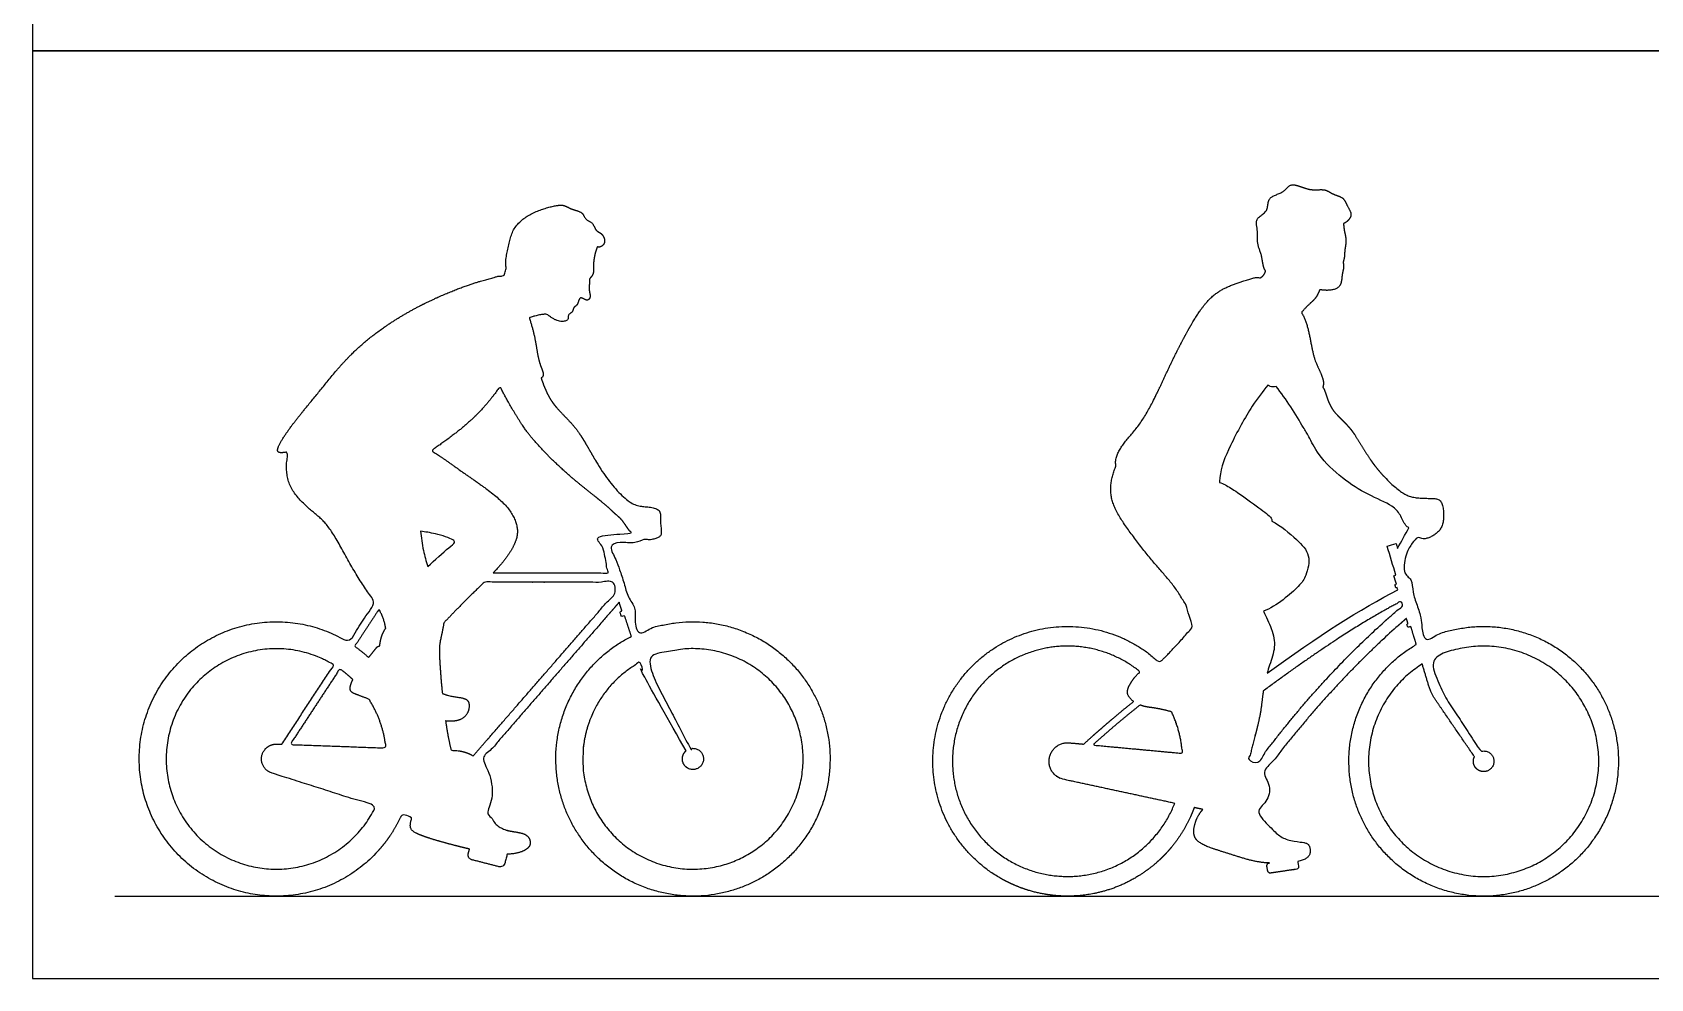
# Model space of a CAD drawing. Header units: millimetres. Extents: x 122.9 to 141.7, y 0.8 to 10.9.
# Drawn here: x 122.893 to 126.884, y 0.799 to 3.131 of the extents above; entities that cross this region are included whole.
import ezdxf

# ---------------------------------------------------------------- set-up
doc = ezdxf.new("R2010")
doc.units = ezdxf.units.MM
for name, color, linetype, true_color in [('AG-DIAGRAM', 7, 'Continuous', 0xfecc66), ('AG-OUTLINE', 7, 'Continuous', 0x8000ff), ('X-VPRT', 6, 'Continuous', 0xff00ff)]:
    doc.layers.add(name, color=color, linetype=linetype, true_color=true_color)

msp = doc.modelspace()

# ---------------------------------------------------------------- linework, layer by layer
at = {"layer": 'AG-DIAGRAM'}
msp.add_lwpolyline([(123.0966, 1.0024), (130.615, 1.0024)], dxfattribs=at)
at = {"layer": 'AG-OUTLINE'}
for points, weights, degree, knots in [([(126.3063, 1.6226), (126.1402, 1.5268), (126.0888, 1.3421), (126.1814, 1.1742), (126.274, 1.0064), (126.4577, 0.9514), (126.6273, 1.0407), (126.7969, 1.1301), (126.8554, 1.3126), (126.7694, 1.4839), (126.6834, 1.6552), (126.502, 1.7173), (126.3291, 1.6346), (126.3251, 1.6479), (126.3211, 1.6612), (126.317, 1.6744), (126.3195, 1.6752), (126.322, 1.676), (126.3245, 1.6767), (126.3237, 1.6793), (126.323, 1.6819), (126.3222, 1.6845), (126.3211, 1.6842), (126.3201, 1.6839), (126.319, 1.6836), (126.31, 1.7134), (126.301, 1.7431), (126.292, 1.7728), (126.2931, 1.7732), (126.2941, 1.7735), (126.2951, 1.7738), (126.2943, 1.7764), (126.2936, 1.779), (126.2928, 1.7816), (126.2916, 1.7813), (126.2904, 1.7809), (126.2892, 1.7805), (126.2871, 1.7874), (126.285, 1.7943), (126.2829, 1.8012), (126.2813, 1.8008), (126.2797, 1.8003), (126.2781, 1.7998), (126.2753, 1.8087), (126.2726, 1.8177), (126.2699, 1.8266), (126.273, 1.8301), (126.2766, 1.8357), (126.2809, 1.8435), (126.2882, 1.857), (126.2962, 1.8717), (126.3048, 1.8876), (126.3099, 1.8849), (126.3274, 1.8812), (126.3454, 1.8886), (126.3688, 1.9049), (126.3761, 1.939), (126.3701, 1.9811), (126.3433, 1.9831), (126.2985, 1.9824), (126.2607, 2.0004), (126.192, 2.0696), (126.1496, 2.1567), (126.0979, 2.1958), (126.085, 2.2342), (126.0792, 2.2522), (126.0759, 2.2569), (126.0768, 2.2604), (126.0789, 2.2683), (126.0703, 2.2949), (126.0489, 2.332), (126.042, 2.4056), (126.0258, 2.4362), (126.0231, 2.4407), (126.0286, 2.4471), (126.0398, 2.4599), (126.0571, 2.473), (126.0653, 2.4888), (126.0681, 2.4969), (126.0752, 2.4959), (126.0937, 2.4938), (126.1229, 2.5021), (126.1219, 2.5357), (126.1287, 2.5528), (126.1262, 2.5621), (126.1256, 2.5637), (126.1271, 2.5684), (126.1301, 2.58), (126.1288, 2.5933), (126.1353, 2.6186), (126.128, 2.6415), (126.1276, 2.6534), (126.1265, 2.6594), (126.1323, 2.6618), (126.1421, 2.6705), (126.1479, 2.6847), (126.1348, 2.7044), (126.1273, 2.7254), (126.1004, 2.7307), (126.08, 2.7474), (126.0445, 2.7378), (125.9962, 2.765), (125.9817, 2.7344), (125.9363, 2.7268), (125.9441, 2.6885), (125.9066, 2.6739), (125.9166, 2.6437), (125.9125, 2.6091), (125.9263, 2.5821), (125.9276, 2.5564), (125.9327, 2.5453), (125.9346, 2.5428), (125.9335, 2.5386), (125.9291, 2.5307), (125.9236, 2.5272), (125.9208, 2.5258), (125.9205, 2.5259), (125.9126, 2.5283), (125.8974, 2.5234), (125.8311, 2.5039), (125.7733, 2.4595), (125.6912, 2.2979), (125.6347, 2.1672), (125.5719, 2.1097), (125.5634, 2.0728), (125.5651, 2.0617), (125.5558, 2.0391), (125.5439, 1.9857), (125.5911, 1.909), (125.6634, 1.817), (125.7108, 1.7671), (125.7332, 1.7278), (125.7393, 1.7175), (125.7442, 1.7002), (125.7491, 1.683), (125.754, 1.6657), (125.7352, 1.6423), (125.6943, 1.5981), (125.6799, 1.5848), (125.6727, 1.5781), (125.5694, 1.6742), (125.4309, 1.6947), (125.305, 1.6356), (125.1636, 1.5691), (125.0918, 1.4303), (125.1191, 1.2765), (125.1465, 1.1227), (125.2618, 1.0173), (125.4175, 1.0037), (125.5731, 0.9901), (125.7049, 1.074), (125.7585, 1.2208), (125.7657, 1.2192), (125.7729, 1.2177), (125.78, 1.2161), (125.7791, 1.2151), (125.7781, 1.2139), (125.7692, 1.2035), (125.7634, 1.1917), (125.7557, 1.1627), (125.7569, 1.1513), (125.7694, 1.1346), (125.7829, 1.1269), (125.8246, 1.113), (125.849, 1.1053), (125.9029, 1.0886), (125.9255, 1.0845), (125.9447, 1.0842), (125.9443, 1.0842), (125.9438, 1.0841), (125.9433, 1.084), (125.9396, 1.0835), (125.9374, 1.0805), (125.9379, 1.0768), (125.9385, 1.0728), (125.9391, 1.0688), (125.9397, 1.0648), (125.9402, 1.0611), (125.9432, 1.0588), (125.9469, 1.0594), (125.9682, 1.0625), (125.9894, 1.0656), (126.0106, 1.0687), (126.0143, 1.0692), (126.0166, 1.0722), (126.016, 1.0759), (126.0154, 1.0801), (126.0148, 1.0843), (126.0142, 1.0885), (126.0231, 1.0901), (126.0299, 1.0924), (126.0411, 1.0996), (126.0445, 1.1055), (126.0446, 1.121), (126.0431, 1.1265), (126.0367, 1.133), (126.0293, 1.1351), (126.0059, 1.137), (125.9945, 1.1396), (125.9724, 1.1481), (125.962, 1.1554), (125.9423, 1.176), (125.9319, 1.189), (125.919, 1.2074), (125.917, 1.21), (125.9151, 1.2123), (125.9465, 1.236), (125.9534, 1.2748), (125.9321, 1.3079), (126.0443, 1.4563), (126.1609, 1.5827), (126.282, 1.687), (126.2833, 1.6825), (126.2847, 1.6781), (126.286, 1.6736), (126.285, 1.6733), (126.2839, 1.673), (126.2829, 1.6727), (126.2837, 1.67), (126.2845, 1.6674), (126.2853, 1.6648), (126.2878, 1.6656), (126.2903, 1.6663), (126.2928, 1.6671), (126.2973, 1.6523), (126.3018, 1.6374), (126.3063, 1.6226)], [1, 0.809292649046, 0.809292649046, 1, 0.809292649046, 0.809292649046, 1, 0.809292649046, 0.809292649046, 1, 0.809292649046, 0.809292649046, 1, 1, 1, 1, 1, 1, 1, 1, 1, 1, 1, 1, 1, 1, 1, 1, 1, 1, 1, 1, 1, 1, 1, 1, 1, 1, 1, 1, 1, 1, 1, 1, 1, 1, 1, 1, 1, 1, 1, 1, 1, 1, 1, 1, 1, 1, 1, 1, 1, 1, 1, 1, 1, 1, 1, 1, 1, 1, 1, 1, 1, 1, 1, 1, 1, 1, 1, 1, 1, 1, 1, 1, 1, 1, 1, 1, 1, 1, 1, 1, 1, 1, 1, 1, 1, 1, 1, 1, 1, 1, 1, 1, 1, 1, 1, 1, 1, 1, 1, 1, 1, 1, 1, 1, 1, 1, 1, 1, 1, 1, 1, 1, 1, 1, 1, 1, 1, 1, 1, 1, 1, 1, 1, 1, 1, 1, 1, 1, 0.89585055593, 0.908224008913, 1.03712035895, 0.894536631005, 0.894536631005, 1.03712035895, 0.894536631005, 0.894536631005, 1.03712035895, 0.894536631005, 0.894536631005, 1.03712035895, 1.03712035895, 1.03712035895, 1.03712035895, 1.03712035895, 1.03712035895, 1.03712035895, 1.03712035895, 1.03712035895, 1.03712035895, 1.03712035895, 1.03712035895, 1.03712035895, 1.03712035895, 1.03712035895, 1.03712035895, 1.03712035895, 1.03712035895, 1.03712035895, 1.03712035895, 0.83461001213, 0.83461001213, 1.03712035895, 1.03712035895, 1.03712035895, 1.03712035895, 0.83461001213, 0.83461001213, 1.03712035895, 1.03712035895, 1.03712035895, 1.03712035895, 0.834610012129, 0.834610012129, 1.03712035895, 1.03712035895, 1.03712035895, 1.03712035895, 1.03712035895, 1.03712035895, 1.03712035895, 1.03712035895, 1.03712035895, 1.03712035895, 1.03712035895, 1.03712035895, 1.03712035895, 1.03712035895, 1.03712035895, 1.03712035895, 1.03712035895, 1.03712035895, 1.03712035895, 1.03712035895, 1.03712035895, 0.85259015353, 0.85259015353, 1.03712035895, 1.03712035895, 1.03712035895, 1.03712035895, 1.03712035895, 1.03712035895, 1.03712035895, 1.03712035895, 1.03712035895, 1.03712035895, 1.03712035895, 1.03712035895, 1.03712035895, 1.03712035895, 1.03712035895, 1.03712035895, 1.03712035895, 1.03712035895, 1.03712035895], 3, [2.283626, 2.283626, 2.283626, 2.283626, 3.975187, 3.975187, 3.975187, 5.666748, 5.666748, 5.666748, 7.358309, 7.358309, 7.358309, 9.04987, 9.04987, 9.04987, 9.186337, 9.186337, 9.186337, 9.207968, 9.207968, 9.207968, 9.234852, 9.234852, 9.234852, 9.24384, 9.24384, 9.24384, 9.549752, 9.549752, 9.549752, 9.558741, 9.558741, 9.558741, 9.585625, 9.585625, 9.585625, 9.596001, 9.596001, 9.596001, 9.666977, 9.666977, 9.666977, 9.683551, 9.683551, 9.683551, 9.775574, 9.775574, 9.775574, 9.795828, 9.795828, 9.795828, 9.972472, 9.972472, 9.972472, 10.156365, 10.432506, 10.724489, 11.063291, 11.411949, 11.68162, 12.059031, 12.425463, 12.98545, 13.556906, 14.007992, 14.379886, 14.591463, 14.591463, 14.591463, 14.781905, 15.068953, 15.448569, 16.010937, 16.116091, 16.116091, 16.116091, 16.403959, 16.670435, 16.960976, 16.960976, 16.960976, 17.157796, 17.471285, 17.781653, 18.061689, 18.124008, 18.124008, 18.124008, 18.275866, 18.509332, 18.795922, 19.078272, 19.301834, 19.301834, 19.301834, 19.550434, 19.760322, 20.031132, 20.294867, 20.581368, 20.86315, 21.203761, 21.595386, 21.889487, 22.242975, 22.553399, 22.873038, 23.167658, 23.505482, 23.81878, 24.129299, 24.259538, 24.259538, 24.259538, 24.466475, 24.642725, 24.642725, 24.642725, 24.653493, 24.922419, 25.381796, 25.870554, 26.637822, 27.336375, 27.867948, 28.168742, 28.168742, 28.168742, 28.658894, 29.193467, 29.813212, 30.353781, 30.571695, 30.571695, 30.571695, 30.748191, 30.748191, 30.748191, 31.292029, 31.602601, 31.602601, 31.602601, 32.891487, 32.891487, 32.891487, 34.317239, 34.317239, 34.317239, 35.742991, 35.742991, 35.742991, 37.168743, 37.168743, 37.168743, 37.240804, 37.240804, 37.240804, 37.258215, 37.258215, 37.385889, 37.385889, 37.513563, 37.513563, 37.641237, 37.641237, 37.768911, 37.768911, 37.887267, 37.887267, 37.887267, 37.892036, 37.892036, 37.892036, 37.925065, 37.925065, 37.925065, 37.964832, 37.964832, 37.964832, 37.997861, 37.997861, 37.997861, 38.209062, 38.209062, 38.209062, 38.242091, 38.242091, 38.242091, 38.283745, 38.283745, 38.283745, 38.374237, 38.374237, 38.501911, 38.501911, 38.629585, 38.629585, 38.757259, 38.757259, 38.884933, 38.884933, 39.012608, 39.012608, 39.140282, 39.140282, 39.163657, 39.163657, 39.163657, 39.469337, 39.469337, 39.469337, 41.190908, 41.190908, 41.190908, 41.236696, 41.236696, 41.236696, 41.245685, 41.245685, 41.245685, 41.272568, 41.272568, 41.272568, 41.294199, 41.294199, 41.294199, 41.446712, 41.446712, 41.446712, 41.446712]), ([(124.3706, 1.6427), (124.1958, 1.5548), (124.1329, 1.3696), (124.2179, 1.1935), (124.303, 1.0174), (124.4872, 0.9515), (124.6647, 1.0338), (124.8421, 1.1161), (124.9108, 1.2992), (124.8314, 1.478), (124.7519, 1.6567), (124.5698, 1.7283), (124.3899, 1.6516), (124.3846, 1.6678), (124.3793, 1.684), (124.374, 1.7002), (124.3765, 1.7011), (124.3791, 1.7019), (124.3816, 1.7027), (124.3802, 1.7069), (124.3788, 1.7111), (124.3775, 1.7153), (124.3757, 1.7147), (124.3739, 1.7142), (124.3721, 1.7136), (124.3605, 1.749), (124.3489, 1.7845), (124.3373, 1.82), (124.339, 1.8206), (124.3408, 1.8211), (124.3426, 1.8217), (124.3412, 1.8259), (124.3398, 1.8301), (124.3385, 1.8343), (124.3359, 1.8335), (124.3334, 1.8326), (124.3308, 1.8318), (124.3268, 1.8442), (124.3227, 1.8566), (124.3186, 1.869), (124.3183, 1.8701), (124.3185, 1.8713), (124.3191, 1.8722), (124.3198, 1.8731), (124.3209, 1.8737), (124.322, 1.8737), (124.3429, 1.8737), (124.3639, 1.8737), (124.3848, 1.8737), (124.3873, 1.8737), (124.3894, 1.8748), (124.3907, 1.8769), (124.3919, 1.8788), (124.393, 1.8807), (124.3942, 1.8826), (124.4005, 1.8809), (124.4166, 1.8791), (124.4353, 1.8851), (124.4476, 1.8929), (124.44, 1.9254), (124.4461, 1.9565), (124.4075, 1.9626), (124.3663, 1.9636), (124.2904, 2.0514), (124.2411, 2.1575), (124.1735, 2.2118), (124.1553, 2.2575), (124.148, 2.2796), (124.1491, 2.2801), (124.1578, 2.2858), (124.1401, 2.3172), (124.136, 2.3694), (124.124, 2.4119), (124.1187, 2.4275), (124.1236, 2.4293), (124.1331, 2.4324), (124.1525, 2.4365), (124.1591, 2.4365), (124.1624, 2.4365), (124.168, 2.4316), (124.1833, 2.4207), (124.2035, 2.4168), (124.2169, 2.4237), (124.2131, 2.4368), (124.2271, 2.4408), (124.2267, 2.4535), (124.2379, 2.4582), (124.2402, 2.4709), (124.2465, 2.4804), (124.2619, 2.4669), (124.2713, 2.4794), (124.2652, 2.4934), (124.2678, 2.5164), (124.2663, 2.524), (124.2781, 2.5333), (124.2774, 2.5557), (124.2771, 2.568), (124.282, 2.5916), (124.2866, 2.6025), (124.2882, 2.6021), (124.2959, 2.6012), (124.309, 2.6129), (124.2993, 2.6365), (124.2817, 2.6408), (124.2769, 2.6628), (124.2578, 2.6679), (124.2526, 2.6824), (124.2448, 2.6896), (124.2253, 2.6943), (124.2167, 2.6992), (124.2012, 2.7065), (124.18, 2.7037), (124.1268, 2.6895), (124.0772, 2.6532), (124.0666, 2.6004), (124.0583, 2.5606), (124.0624, 2.5523), (124.0628, 2.5516), (124.0618, 2.5484), (124.0591, 2.5401), (124.0572, 2.5343), (124.0558, 2.5302), (124.0457, 2.5326), (124.0224, 2.5227), (123.9835, 2.516), (123.8335, 2.4571), (123.6872, 2.3558), (123.6027, 2.2464), (123.5361, 2.1695), (123.4842, 2.091), (123.5108, 2.095), (123.5246, 2.0971), (123.5187, 2.0707), (123.5163, 2.0121), (123.5826, 1.9498), (123.6301, 1.9154), (123.6854, 1.7993), (123.7267, 1.7435), (123.7381, 1.7259), (123.7165, 1.6932), (123.695, 1.6605), (123.6735, 1.6278), (123.5496, 1.7047), (123.404, 1.6973), (123.2885, 1.6082), (123.173, 1.5191), (123.129, 1.3801), (123.172, 1.2408), (123.2151, 1.1014), (123.3299, 1.0115), (123.4755, 1.003), (123.6211, 0.9946), (123.7455, 1.0706), (123.8044, 1.204), (123.8128, 1.2014), (123.8212, 1.1987), (123.8296, 1.196), (123.8269, 1.1878), (123.8227, 1.1702), (123.8391, 1.1551), (123.8917, 1.1387), (123.9492, 1.1235), (123.9713, 1.1185), (123.9703, 1.1146), (123.9693, 1.1107), (123.9683, 1.1069), (123.9666, 1.1), (123.9702, 1.0939), (123.977, 1.0921), (123.9994, 1.0864), (124.0217, 1.0807), (124.044, 1.0749), (124.0508, 1.0732), (124.0569, 1.0768), (124.0587, 1.0836), (124.0603, 1.09), (124.062, 1.0964), (124.0636, 1.1028), (124.0639, 1.1037), (124.064, 1.1047), (124.064, 1.1058), (124.0809, 1.1062), (124.1051, 1.1115), (124.1252, 1.1278), (124.116, 1.159), (124.066, 1.1608), (124.0342, 1.1765), (124.0197, 1.2049), (124.0143, 1.2151), (124.0324, 1.2451), (124.0332, 1.2801), (124.0166, 1.3109), (124.0119, 1.3195), (124.006, 1.3273), (123.9989, 1.3343), (124.1127, 1.4651), (124.2266, 1.5959), (124.3405, 1.7267), (124.3428, 1.7196), (124.3451, 1.7126), (124.3474, 1.7055), (124.3457, 1.7049), (124.3439, 1.7043), (124.3421, 1.7037), (124.3435, 1.6995), (124.3448, 1.6953), (124.3462, 1.6911), (124.3488, 1.692), (124.3513, 1.6928), (124.3539, 1.6936), (124.3594, 1.6767), (124.365, 1.6597), (124.3706, 1.6427)], [1, 0.808438064924, 0.808438064924, 1, 0.808438064924, 0.808438064924, 1, 0.808438064924, 0.808438064924, 1, 0.808438064924, 0.808438064924, 1, 1, 1, 1, 1, 1, 1, 1, 1, 1, 1, 1, 1, 1, 1, 1, 1, 1, 1, 1, 1, 1, 1, 1, 1, 1, 1, 1, 0.927145311087, 0.927145311087, 1, 0.927145311087, 0.927145311087, 1, 1, 1, 1, 0.916331110605, 0.916331110605, 1, 1, 1, 1, 1, 1, 1, 1, 1, 1, 1, 1, 1, 1, 1, 1, 1, 1, 1, 1, 1, 1, 1, 1, 1, 1, 1, 1, 1, 1, 1, 1, 1, 1, 1, 1, 1, 1, 1, 1, 1, 1, 1, 1, 1, 1, 1, 1, 1, 1, 1, 1, 1, 1, 1, 1, 1, 1, 1, 1, 1, 1, 1, 1, 1, 1, 1, 1, 1, 1, 1, 1, 1, 1, 1, 1, 1, 1, 1, 1, 1, 1, 1, 1, 1, 1, 1, 1, 1, 1, 1, 0.881067772143, 0.881067772143, 1, 0.881067772143, 0.881067772143, 1, 0.881067772143, 0.881067772143, 1, 0.881067772143, 0.881067772143, 1, 1, 1, 1, 1, 1, 1, 1, 1, 1, 1, 1, 1, 0.804737854124, 0.804737854124, 1, 1, 1, 1, 0.804737854124, 0.804737854124, 1, 1, 1, 1, 0.994798758131, 0.994798758131, 1, 1, 1, 1, 1, 1, 1, 1, 1, 0.912085424732, 0.912085424732, 1, 0.973874664661, 0.955512924204, 0.944914778628, 0.944914778628, 0.944914778628, 0.944914778628, 0.944914778628, 0.944914778628, 0.944914778628, 0.944914778628, 0.944914778628, 0.944914778628, 0.944914778628, 0.944914778628, 0.944914778628, 0.944914778628, 0.944914778628, 0.944914778628, 0.944914778628, 0.944914778628, 0.944914778628], 3, [2.780343, 2.780343, 2.780343, 2.780343, 4.903311, 4.903311, 4.903311, 7.026279, 7.026279, 7.026279, 9.149247, 9.149247, 9.149247, 11.272215, 11.272215, 11.272215, 11.47874, 11.47874, 11.47874, 11.494951, 11.494951, 11.494951, 11.548465, 11.548465, 11.548465, 11.559821, 11.559821, 11.559821, 11.986829, 11.986829, 11.986829, 11.998185, 11.998185, 11.998185, 12.051699, 12.051699, 12.051699, 12.06791, 12.06791, 12.06791, 12.22602, 12.22602, 12.22602, 12.239485, 12.239485, 12.239485, 12.25295, 12.25295, 12.25295, 12.485761, 12.485761, 12.485761, 12.514126, 12.514126, 12.514126, 12.518178, 12.518178, 12.518178, 12.740965, 13.042799, 13.257056, 13.613667, 13.942957, 14.294509, 14.693385, 15.358014, 16.059755, 16.63894, 17.169396, 17.169396, 17.169396, 17.214015, 17.571831, 18.104365, 18.41176, 18.41176, 18.41176, 18.663081, 18.941743, 19.141768, 19.141768, 19.141768, 19.353846, 19.67155, 19.887824, 20.090958, 20.304756, 20.51149, 20.717171, 20.943354, 21.124134, 21.374695, 21.578777, 21.82785, 22.130369, 22.298355, 22.526464, 22.816031, 23.049257, 23.42698, 23.42698, 23.42698, 23.494722, 23.760084, 24.053397, 24.310888, 24.591302, 24.858931, 25.095417, 25.30058, 25.578606, 25.785082, 26.034216, 26.322388, 26.792014, 27.280636, 27.752569, 28.172292, 28.212221, 28.212221, 28.212221, 28.355977, 28.582566, 28.582566, 28.582566, 28.923679, 29.322823, 30.11665, 30.983528, 31.721313, 32.394839, 32.921004, 33.227801, 33.227801, 33.227801, 33.800002, 34.37855, 34.869601, 35.641839, 36.028745, 36.028745, 36.028745, 36.498875, 36.498875, 36.498875, 38.15511, 38.15511, 38.15511, 39.811346, 39.811346, 39.811346, 41.467582, 41.467582, 41.467582, 43.123818, 43.123818, 43.123818, 43.185583, 43.185583, 43.185583, 43.413587, 43.694327, 44.239878, 44.581935, 44.581935, 44.581935, 44.630546, 44.630546, 44.630546, 44.707172, 44.707172, 44.707172, 44.98632, 44.98632, 44.98632, 45.062947, 45.062947, 45.062947, 45.142724, 45.142724, 45.142724, 45.154919, 45.154919, 45.154919, 45.522264, 45.826954, 46.134182, 46.562698, 46.983987, 47.234601, 47.234601, 47.234601, 47.444287, 47.444287, 47.444287, 47.506599, 47.506599, 47.506599, 49.607463, 49.607463, 49.607463, 49.692699, 49.692699, 49.692699, 49.704054, 49.704054, 49.704054, 49.757569, 49.757569, 49.757569, 49.773779, 49.773779, 49.773779, 49.989196, 49.989196, 49.989196, 49.989196]), ([(124.0298, 1.7992), (124.036, 1.8057), (124.0613, 1.8334), (124.0831, 1.8672), (124.0941, 1.906), (124.0703, 1.9688), (123.9621, 2.0408), (123.9074, 2.0813), (123.8775, 2.1006), (123.8777, 2.1008), (123.9026, 2.117), (123.9803, 2.1729), (124.0249, 2.2276), (124.0466, 2.258), (124.0576, 2.2366), (124.1028, 2.1557), (124.1381, 2.1172), (124.1692, 2.0831), (124.231, 2.0254), (124.3116, 1.9643), (124.3287, 1.9452), (124.3479, 1.9311), (124.3615, 1.9079), (124.3701, 1.8974), (124.3727, 1.8948), (124.3468, 1.8948), (124.321, 1.8948), (124.2951, 1.8948), (124.2937, 1.8948), (124.2924, 1.8943), (124.2914, 1.8933), (124.2908, 1.8924), (124.2904, 1.8915), (124.2901, 1.8906), (124.2899, 1.8896), (124.2899, 1.8887), (124.2902, 1.8877), (124.2971, 1.8669), (124.3039, 1.8461), (124.3107, 1.8252), (124.3082, 1.8244), (124.3056, 1.8236), (124.3031, 1.8227), (124.3045, 1.8185), (124.3059, 1.8143), (124.3072, 1.8101), (124.309, 1.8107), (124.3108, 1.8113), (124.3126, 1.8119), (124.314, 1.8076), (124.3153, 1.8034), (124.3167, 1.7992), (124.2211, 1.7992), (124.1255, 1.7992), (124.0298, 1.7992)], [1, 1, 1, 1, 1, 1, 1, 1, 1, 1, 1, 1, 1, 1, 1, 1, 1, 1, 1, 1, 1, 1, 1, 1, 1, 1, 1, 1, 0.948669579375, 0.948669579375, 1, 0.964145851879, 0.945936689368, 0.945372512467, 0.921163018003, 0.921163018003, 0.945372512467, 0.945372512467, 0.945372512467, 0.945372512467, 0.945372512467, 0.945372512467, 0.945372512467, 0.945372512467, 0.945372512467, 0.945372512467, 0.945372512467, 0.945372512467, 0.945372512467, 0.945372512467, 0.945372512467, 0.945372512467, 0.945372512467, 0.945372512467, 0.945372512467], 3, [1.103686, 1.103686, 1.103686, 1.103686, 1.253924, 1.756151, 2.13437, 2.627721, 3.346333, 4.003139, 4.003139, 4.003139, 4.010143, 4.704426, 5.376774, 5.376774, 5.376774, 6.055331, 6.529618, 6.94309, 7.542058, 8.180352, 8.494471, 8.794344, 9.158492, 9.294856, 9.294856, 9.294856, 9.3462, 9.3462, 9.3462, 9.362832, 9.362832, 9.362832, 9.372671, 9.372671, 9.372671, 9.384381, 9.384381, 9.384381, 9.597037, 9.597037, 9.597037, 9.613248, 9.613248, 9.613248, 9.666762, 9.666762, 9.666762, 9.678118, 9.678118, 9.678118, 9.729068, 9.729068, 9.729068, 10.887558, 10.887558, 10.887558, 10.887558]), ([(123.9125, 1.4341), (123.9205, 1.4334), (123.9464, 1.4331), (123.9697, 1.449), (123.9742, 1.4932), (123.938, 1.491), (123.9107, 1.4995), (123.9043, 1.5019), (123.9012, 1.5335), (123.897, 1.5933), (123.8961, 1.6249), (123.9062, 1.6594), (123.9078, 1.6755), (123.9239, 1.6922), (123.9463, 1.7167), (123.9896, 1.7583), (124.0076, 1.7763), (124.1131, 1.7763), (124.2187, 1.7763), (124.3242, 1.7763), (124.3269, 1.7682), (124.3295, 1.7601), (124.3322, 1.752), (124.215, 1.6174), (124.0978, 1.4828), (123.9807, 1.3481), (123.9666, 1.3564), (123.9511, 1.3609), (123.9351, 1.3614), (123.9321, 1.3615), (123.9291, 1.3616), (123.9261, 1.3618), (123.9249, 1.3669), (123.9196, 1.3896), (123.9153, 1.4146), (123.9125, 1.4341)], [1, 1, 1, 1, 1, 1, 1, 1, 1, 1, 1, 1, 1, 1, 1, 1, 1, 1, 1, 1, 1, 1, 1, 1, 1, 1, 1.00194438552, 1.02542753062, 1.0704494353, 1.0704494353, 1.0704494353, 1.0704494353, 1.0704494353, 1.0704494353, 1.0704494353, 1.0704494353], 3, [7.671468, 7.671468, 7.671468, 7.671468, 7.824034, 8.214355, 8.562346, 8.991388, 9.121719, 9.121719, 9.121719, 9.52314, 9.963244, 10.355525, 10.355525, 10.355525, 10.885816, 11.287866, 11.287866, 11.287866, 12.566397, 12.566397, 12.566397, 12.664063, 12.664063, 12.664063, 14.825964, 14.825964, 14.825964, 14.926279, 14.926279, 14.926279, 14.94729, 14.94729, 14.94729, 15.01809, 15.252952, 15.252952, 15.252952, 15.252952]), ([(125.929, 1.5081), (126.0672, 1.6101), (126.1806, 1.6837), (126.2693, 1.729), (126.2703, 1.7254), (126.2714, 1.7218), (126.2725, 1.7182), (126.1406, 1.6057), (126.0219, 1.4774), (125.9125, 1.3281), (125.9067, 1.3321), (125.9003, 1.3352), (125.8936, 1.3373), (125.8963, 1.351), (125.9051, 1.3856), (125.9226, 1.4472), (125.9264, 1.4904), (125.929, 1.5081)], [1, 1, 1, 1, 1, 1, 1, 1, 1, 1, 0.992706786469, 0.992706786469, 1, 1, 1, 1, 1, 1], 3, [0.282406, 0.282406, 0.282406, 0.282406, 1.652839, 1.652839, 1.652839, 1.689682, 1.689682, 1.689682, 3.396985, 3.396985, 3.396985, 3.457496, 3.457496, 3.457496, 3.773539, 4.270285, 4.65832, 4.65832, 4.65832, 4.65832]), ([(123.7501, 1.619), (123.7445, 1.6188), (123.74, 1.6118), (123.7282, 1.5975), (123.7226, 1.5907), (123.7117, 1.6006), (123.7002, 1.6097), (123.6882, 1.6181), (123.7082, 1.6485), (123.7282, 1.6789), (123.7481, 1.7093), (123.7522, 1.7021), (123.7596, 1.6868), (123.7633, 1.6713), (123.7647, 1.6628), (123.761, 1.6572), (123.7546, 1.6451), (123.7507, 1.6277), (123.7501, 1.619)], [1, 1, 1, 1, 1, 1.00113652267, 1.00369998047, 1.0076903734, 1.0076903734, 1.0076903734, 1.0076903734, 1.0076903734, 1.0076903734, 1.0076903734, 1.0076903734, 1.0076903734, 1.0076903734, 1.0076903734, 1.0076903734], 3, [4.923679, 4.923679, 4.923679, 4.923679, 5.173985, 5.36074, 5.36074, 5.36074, 5.538951, 5.538951, 5.538951, 5.97571, 5.97571, 5.97571, 6.139256, 6.324601, 6.324601, 6.324601, 6.61102, 6.936886, 6.936886, 6.936886, 6.936886]), ([(123.5084, 1.3767), (123.5018, 1.377), (123.4953, 1.3772), (123.4952, 1.3772), (123.4951, 1.3772), (123.4626, 1.3772), (123.4587, 1.345), (123.4548, 1.3127), (123.4863, 1.305), (123.6134, 1.2646), (123.7406, 1.2243), (123.6606, 1.0554), (123.4743, 1.0697), (123.288, 1.0839), (123.2347, 1.263), (123.1814, 1.4421), (123.3295, 1.556), (123.4776, 1.6698), (123.637, 1.5722), (123.5727, 1.4745), (123.5084, 1.3767)], [1, 1, 1, 1, 1, 0.748438137831, 1, 0.748438137831, 1, 1, 1, 0.823946813329, 1, 0.823946813329, 1, 0.823946813329, 1, 0.823946813329, 1, 1, 1], 2, [0.998549, 0.998549, 0.998549, 1.029231, 1.029231, 1.029997, 1.029997, 2.170771, 2.170771, 3.311546, 3.311546, 3.935641, 3.935641, 5.58061, 5.58061, 7.22558, 7.22558, 8.87055, 8.87055, 10.515519, 10.515519, 11.451758, 11.451758, 11.451758]), ([(124.5054, 1.3603), (124.4879, 1.3453), (124.5007, 1.3261), (124.5135, 1.3069), (124.5341, 1.3173), (124.5548, 1.3277), (124.547, 1.3494), (124.5391, 1.3711), (124.5166, 1.366), (124.4726, 1.4497), (124.4286, 1.5335), (124.4196, 1.5608), (124.4107, 1.5882), (124.6535, 1.6977), (124.7678, 1.4571), (124.8821, 1.2165), (124.6438, 1.0975), (124.4055, 0.9785), (124.2818, 1.2144), (124.1581, 1.4503), (124.3915, 1.5786), (124.4003, 1.5518), (124.4091, 1.525), (124.4573, 1.4427), (124.5054, 1.3603)], [1, 0.748751287523, 1, 0.748751287523, 1, 0.748751287523, 1, 0.748751287523, 1, 1, 1, 1, 1, 0.714034972291, 1, 0.714034972291, 1, 0.714034972291, 1, 0.714034972291, 1, 1, 1, 1, 1], 2, [3.113553, 3.113553, 3.113553, 5.092087, 5.092087, 7.070621, 7.070621, 9.049155, 9.049155, 11.027689, 11.027689, 11.791524, 11.791524, 12.023967, 12.023967, 14.141567, 14.141567, 16.259166, 16.259166, 18.376766, 18.376766, 20.494365, 20.494365, 20.720871, 20.720871, 20.72437, 20.72437, 20.72437]), ([(125.7106, 1.2311), (125.6622, 1.1079), (125.5493, 1.039), (125.4176, 1.0524), (125.286, 1.0658), (125.1892, 1.156), (125.1666, 1.2864), (125.1441, 1.4168), (125.2049, 1.5343), (125.3244, 1.5911), (125.4251, 1.639), (125.5371, 1.6268), (125.6253, 1.5551), (125.6176, 1.549), (125.6058, 1.5347), (125.5873, 1.5038), (125.602, 1.4873), (125.6092, 1.4821), (125.5689, 1.4502), (125.5279, 1.4152), (125.4861, 1.377), (125.4755, 1.378), (125.4649, 1.379), (125.4544, 1.3799), (125.4531, 1.3801), (125.4519, 1.3802), (125.4417, 1.3812), (125.4331, 1.3794), (125.4254, 1.3755), (125.4078, 1.3664), (125.3986, 1.349), (125.4009, 1.3294), (125.4032, 1.3099), (125.4162, 1.2951), (125.4354, 1.2903), (125.4361, 1.2902), (125.4368, 1.29), (125.4386, 1.2897), (125.4397, 1.2894), (125.4408, 1.2892), (125.5308, 1.2699), (125.6207, 1.2505), (125.7106, 1.2311)], [1, 0.864433264905, 0.864433264905, 1, 0.864433264905, 0.864433264905, 1, 0.864433264905, 0.864433264905, 1, 0.883238681508, 0.867041896686, 0.951409645534, 0.951409645534, 0.951409645534, 0.951409645534, 0.951409645534, 0.951409645534, 0.951409645534, 0.951409645534, 0.951409645534, 0.951409645534, 0.951409645534, 0.951409645534, 0.950801650828, 0.950732526162, 0.954557147091, 0.985398041758, 1.04372495554, 0.919951889052, 0.919951889052, 1.04372495554, 0.919951889052, 0.919951889052, 1.04372495554, 1.038568803, 1.03362744605, 1.02168164671, 1.01496350074, 1.00874644678, 1.00874644678, 1.00874644678, 1.00874644678], 3, [-5.825147, -5.825147, -5.825147, -5.825147, -4.545482, -4.545482, -4.545482, -3.265817, -3.265817, -3.265817, -1.986152, -1.986152, -1.986152, -0.883999, -0.883999, -0.883999, -0.573672, -0.238311, -0.020532, -0.020532, -0.020532, 0.47589, 0.47589, 0.47589, 0.579486, 0.579486, 0.579486, 0.586152, 0.586152, 0.633757, 0.633757, 0.633757, 0.734777, 0.734777, 0.734777, 0.835797, 0.835797, 0.835797, 0.840006, 0.840006, 0.846433, 0.846433, 0.846433, 1.749104, 1.749104, 1.749104, 1.749104]), ([(126.3208, 1.5747), (126.3286, 1.549), (126.3364, 1.5232), (126.3428, 1.5019), (126.3538, 1.4859), (126.4018, 1.4161), (126.4497, 1.3462), (126.4404, 1.3278), (126.4566, 1.3149), (126.4727, 1.302), (126.4886, 1.3152), (126.5045, 1.3284), (126.4949, 1.3466), (126.4853, 1.3649), (126.4654, 1.3592), (126.4227, 1.4244), (126.38, 1.4895), (126.3671, 1.5092), (126.3593, 1.5349), (126.3513, 1.5613), (126.3433, 1.5876), (126.5904, 1.7138), (126.7222, 1.4696), (126.854, 1.2255), (126.6129, 1.0881), (126.3719, 0.9508), (126.2291, 1.1886), (126.0862, 1.4265), (126.3208, 1.5747)], [1, 1, 1, 1, 1, 1, 1, 0.776016330778, 1, 0.776016330778, 1, 0.776016330778, 1, 0.776016330778, 1, 1, 1, 1, 1, 1, 1, 0.715155492607, 1, 0.715155492607, 1, 0.715155492607, 1, 0.715155492607, 1], 2, [0.316622, 0.316622, 0.316622, 0.493224, 0.493224, 0.629886, 0.629886, 1.185864, 1.185864, 2.457038, 2.457038, 3.728212, 3.728212, 4.999387, 4.999387, 6.270561, 6.270561, 6.781822, 6.781822, 6.947129, 6.947129, 7.127692, 7.127692, 8.653576, 8.653576, 10.179459, 10.179459, 11.705343, 11.705343, 13.231227, 13.231227, 13.231227]), ([(123.6838, 1.536), (123.6782, 1.525), (123.6759, 1.5157), (123.6778, 1.51), (123.6796, 1.5047), (123.6896, 1.5005), (123.7114, 1.4924), (123.7231, 1.4882), (123.7469, 1.4515), (123.7611, 1.4104), (123.7654, 1.3675), (123.6866, 1.3704), (123.6077, 1.3732), (123.5289, 1.376), (123.5698, 1.4382), (123.6107, 1.5004), (123.6516, 1.5626), (123.663, 1.5546), (123.6737, 1.5457), (123.6838, 1.536)], [1, 1, 1, 1, 1, 1, 1, 1, 0.996260208398, 1.01186026464, 1.04680016872, 1.04680016872, 1.04680016872, 1.04680016872, 1.04680016872, 1.04680016872, 1.04680016872, 1.03529567175, 1.02588791635, 1.01857690251], 3, [5.820998, 5.820998, 5.820998, 5.820998, 6.125826, 6.125826, 6.125826, 6.406006, 6.643794, 6.643794, 6.643794, 7.29156, 7.29156, 7.29156, 7.844946, 7.844946, 7.844946, 8.738514, 8.738514, 8.738514, 8.951801, 8.951801, 8.951801, 8.951801]), ([(125.625, 1.4734), (125.6384, 1.468), (125.6584, 1.4677), (125.6893, 1.4603), (125.7027, 1.4567), (125.7181, 1.4243), (125.7271, 1.3898), (125.7295, 1.3543), (125.6559, 1.3612), (125.5822, 1.368), (125.5086, 1.3749), (125.5481, 1.4106), (125.5869, 1.4434), (125.625, 1.4734)], [1, 1, 1, 1, 1, 0.994931177181, 1.00171430499, 1.02034938341, 1.02034938341, 1.02034938341, 1.02034938341, 1.02034938341, 1.02034938341, 1.02034938341], 3, [1.012665, 1.012665, 1.012665, 1.012665, 1.383741, 1.633538, 1.633538, 1.633538, 2.002907, 2.002907, 2.002907, 2.724849, 2.724849, 2.724849, 3.201061, 3.201061, 3.201061, 3.201061])]:
    msp.add_rational_spline(points, weights, degree=degree, knots=knots, dxfattribs=at)
for points, knots in [([(125.9383, 1.5516), (125.9403, 1.5584), (125.9472, 1.5804), (125.9604, 1.6161), (125.9517, 1.6588), (125.9359, 1.6912), (125.9293, 1.7044), (125.962, 1.7173), (126.017, 1.7643), (126.0354, 1.7906), (126.0478, 1.8452), (126.0103, 1.8826), (125.9725, 1.9152), (125.9499, 1.9267), (125.9505, 1.9293), (125.9488, 1.9375), (125.9154, 1.9607), (125.8672, 1.9971), (125.8366, 2.0158), (125.8259, 2.0201), (125.821, 2.022), (125.8212, 2.0259), (125.8227, 2.0553), (125.8462, 2.1139), (125.9001, 2.2108), (125.9268, 2.2452), (125.9406, 2.2621), (125.9424, 2.2604), (125.948, 2.2562), (125.9547, 2.2571), (125.9606, 2.2582), (125.9733, 2.2422), (125.9966, 2.211), (126.0273, 2.1581), (126.0418, 2.1347), (126.0648, 2.0864), (126.1235, 2.0306), (126.1841, 1.9921), (126.2466, 1.9669), (126.2674, 1.9438), (126.276, 1.9191), (126.2853, 1.9119), (126.2879, 1.9103), (126.2786, 1.8932), (126.2694, 1.8762), (126.2601, 1.8591), (126.2588, 1.8633), (126.2576, 1.8674), (126.2563, 1.8716), (126.249, 1.8694), (126.2417, 1.8672), (126.2344, 1.865), (126.2416, 1.841), (126.2489, 1.8171), (126.2561, 1.7931), (126.2545, 1.7926), (126.2529, 1.7922), (126.2513, 1.7917), (126.2534, 1.7848), (126.2554, 1.7779), (126.2575, 1.771), (126.2562, 1.7706), (126.2548, 1.7701), (126.2535, 1.7697), (126.2543, 1.7671), (126.2551, 1.7645), (126.2559, 1.7619), (126.2569, 1.7622), (126.258, 1.7625), (126.259, 1.7628), (126.2596, 1.7609), (126.2602, 1.7589), (126.2608, 1.757), (126.1704, 1.7113), (126.0644, 1.6433), (125.9383, 1.5516)], [2.443905, 2.443905, 2.443905, 2.443905, 2.611137, 3.000132, 3.389546, 3.734834, 3.734834, 3.734834, 4.322776, 4.656132, 5.051514, 5.455444, 5.954455, 5.954455, 5.954455, 6.085288, 6.446713, 6.908674, 7.246291, 7.474704, 7.474704, 7.474704, 7.555464, 8.079627, 8.680897, 9.144051, 9.144051, 9.144051, 9.235889, 9.424694, 9.424694, 9.424694, 9.873618, 10.313573, 10.613261, 11.021283, 11.537411, 12.033963, 12.495805, 12.809417, 13.120923, 13.2289, 13.2289, 13.2289, 13.420007, 13.420007, 13.420007, 13.462812, 13.462812, 13.462812, 13.507249, 13.507249, 13.507249, 13.753446, 13.753446, 13.753446, 13.77002, 13.77002, 13.77002, 13.840996, 13.840996, 13.840996, 13.85263, 13.85263, 13.85263, 13.879514, 13.879514, 13.879514, 13.888503, 13.888503, 13.888503, 13.908673, 13.908673, 13.908673, 15.211848, 15.211848, 15.211848, 15.211848]), ([(123.8506, 1.9016), (123.8631, 1.9002), (123.8852, 1.8963), (123.9308, 1.8832), (123.9368, 1.8729), (123.9167, 1.8601), (123.8858, 1.8299), (123.8684, 1.8146), (123.8644, 1.8276), (123.8562, 1.8572), (123.8522, 1.8865), (123.8506, 1.9016)], [0, 0, 0, 0, 0.390037, 0.818102, 0.987172, 1.265703, 1.795519, 1.795519, 1.795519, 2.032462, 2.325344, 2.325344, 2.325344, 2.325344])]:
    msp.add_open_spline(points, degree=3, knots=knots, dxfattribs=at)
at = {"layer": 'X-VPRT'}
for points in [[(122.8934, 5.3712), (122.8934, 3.0852), (130.8182, 3.0852), (130.8182, 5.3712)], [(122.8934, 3.0852), (122.8934, 0.7992), (130.8182, 0.7992), (130.8182, 3.0852)]]:
    msp.add_lwpolyline(points, close=True, dxfattribs=at)

doc.saveas('drawing.dxf')
